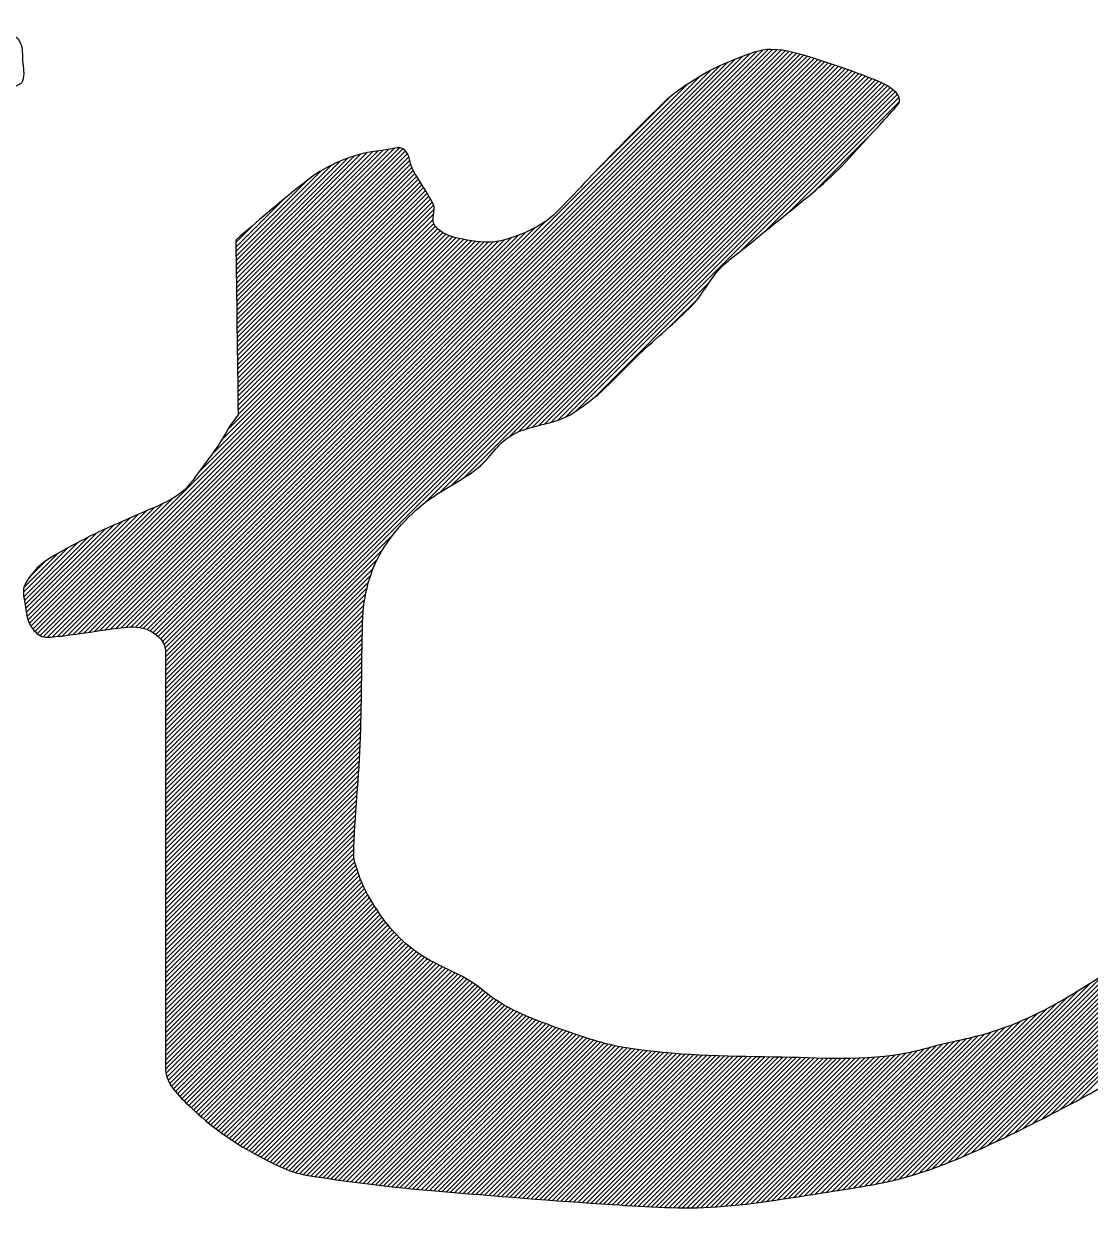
# Model space of a CAD drawing. Header units: inches. Extents: x 21 to 120937, y -15239 to 12027.
# Drawn here: x 41209.06302 to 41209.10395, y 12005.28633 to 12005.33183 of the extents above; entities that cross this region are included whole.
import ezdxf

# ---------------------------------------------------------------- set-up
doc = ezdxf.new("R2010")
doc.units = ezdxf.units.IN
doc.header["$MEASUREMENT"] = 0
doc.layers.add('ONDOCS', color=7, linetype='Continuous', lineweight=0)

# ---------------------------------------------------------------- blocks, each defined once
blk = doc.blocks.new('240A1')
at = {"layer": 'ONDOCS', "color": 7, "linetype": 'Continuous', "lineweight": -3, "ltscale": 100}
for p, q in [((1046106.3477, 286300.3523), (1046106.9256, 286300.9301)), ((1046106.3488, 286300.3489), (1046106.9313, 286300.9314)), ((1046106.3491, 286300.3403), (1046106.941, 286300.9322)), ((1046106.3491, 286300.3447), (1046106.9365, 286300.9321)), ((1046106.3491, 286300.3358), (1046106.9453, 286300.932)), ((1046106.3491, 286300.3313), (1046106.9493, 286300.9315)), ((1046106.3491, 286300.3269), (1046106.9532, 286300.9309)), ((1046106.3491, 286300.3224), (1046106.9569, 286300.9302)), ((1046106.3396, 286300.3621), (1046106.8971, 286300.9195)), ((1046106.3421, 286300.36), (1046106.9046, 286300.9226)), ((1046106.3442, 286300.3577), (1046106.912, 286300.9255)), ((1046106.3462, 286300.3552), (1046106.9191, 286300.9281)), ((1046106.3491, 286300.3179), (1046106.9606, 286300.9294)), ((1046106.3491, 286300.3135), (1046106.9642, 286300.9285)), ((1046106.3491, 286300.309), (1046106.9677, 286300.9275)), ((1046106.3491, 286300.3045), (1046106.9712, 286300.9266)), ((1046106.3491, 286300.3001), (1046106.9746, 286300.9255)), ((1046106.3491, 286300.2956), (1046106.978, 286300.9245)), ((1046106.3491, 286300.2911), (1046106.9814, 286300.9234)), ((1046106.3491, 286300.2866), (1046106.9849, 286300.9224)), ((1046106.3491, 286300.2822), (1046106.9883, 286300.9213)), ((1046106.3491, 286300.2777), (1046106.9917, 286300.9202)), ((1046106.3491, 286300.2732), (1046106.995, 286300.9191)), ((1046106.3491, 286300.2688), (1046106.9984, 286300.918)), ((1046106.3341, 286300.3655), (1046106.8804, 286300.9118)), ((1046106.337, 286300.3639), (1046106.8891, 286300.916)), ((1046106.3491, 286300.2643), (1046107.0017, 286300.9169)), ((1046106.3491, 286300.2598), (1046107.0051, 286300.9158)), ((1046106.3491, 286300.2554), (1046107.0084, 286300.9146)), ((1046106.3491, 286300.2509), (1046107.0117, 286300.9134)), ((1046106.3491, 286300.2464), (1046107.015, 286300.9123)), ((1046106.3491, 286300.242), (1046107.0182, 286300.9111)), ((1046106.602, 286300.4903), (1046107.0215, 286300.9099)), ((1046106.6165, 286300.5004), (1046107.0247, 286300.9086)), ((1046106.6278, 286300.5073), (1046107.028, 286300.9074)), ((1046106.3277, 286300.368), (1046106.858, 286300.8983)), ((1046106.3311, 286300.3669), (1046106.87, 286300.9059)), ((1046106.6392, 286300.5141), (1046107.0312, 286300.9062)), ((1046106.6842, 286300.5547), (1046107.0344, 286300.9049)), ((1046106.6936, 286300.5597), (1046107.0376, 286300.9037)), ((1046106.7007, 286300.5623), (1046107.0408, 286300.9024)), ((1046106.707, 286300.5641), (1046107.044, 286300.9011)), ((1046106.7131, 286300.5657), (1046107.0471, 286300.8997)), ((1046106.719, 286300.5672), (1046107.0501, 286300.8982)), ((1046106.7251, 286300.5688), (1046107.0529, 286300.8966)), ((1046106.7315, 286300.5707), (1046107.0556, 286300.8948)), ((1046106.7389, 286300.5736), (1046107.0582, 286300.8929)), ((1046106.7496, 286300.5799), (1046107.0606, 286300.8909)), ((1046106.7648, 286300.8096), (1046106.8411, 286300.8859)), ((1046106.9108, 286300.7366), (1046107.0628, 286300.8886)), ((1046106.933, 286300.7543), (1046107.0642, 286300.8856)), ((1046106.9561, 286300.7729), (1046107.0646, 286300.8815)), ((1046106.9814, 286300.7938), (1046107.0345, 286300.8469)), ((1046106.4181, 286300.7132), (1046106.5334, 286300.8285)), ((1046106.4181, 286300.7176), (1046106.5265, 286300.826)), ((1046106.4182, 286300.7043), (1046106.5454, 286300.8315)), ((1046106.4182, 286300.7088), (1046106.5397, 286300.8303)), ((1046106.4183, 286300.6999), (1046106.5508, 286300.8325)), ((1046106.4184, 286300.6911), (1046106.5612, 286300.8339)), ((1046106.4184, 286300.6955), (1046106.5561, 286300.8332)), ((1046106.4185, 286300.6823), (1046106.5719, 286300.8357)), ((1046106.4185, 286300.6867), (1046106.5664, 286300.8346)), ((1046106.4186, 286300.6779), (1046106.5771, 286300.8364)), ((1046106.4186, 286300.6735), (1046106.5806, 286300.8354)), ((1046106.4187, 286300.669), (1046106.583, 286300.8334)), ((1046106.4188, 286300.6646), (1046106.5849, 286300.8308)), ((1046106.4188, 286300.6602), (1046106.5863, 286300.8277)), ((1046106.4179, 286300.7308), (1046106.5012, 286300.8142)), ((1046106.418, 286300.722), (1046106.5191, 286300.8231)), ((1046106.418, 286300.7264), (1046106.5109, 286300.8193)), ((1046106.4189, 286300.6558), (1046106.5873, 286300.8243)), ((1046106.4189, 286300.6514), (1046106.5882, 286300.8207)), ((1046106.419, 286300.647), (1046106.5892, 286300.8172)), ((1046106.419, 286300.6426), (1046106.5907, 286300.8142)), ((1046106.4178, 286300.7352), (1046106.4874, 286300.8048)), ((1046106.4191, 286300.6382), (1046106.5923, 286300.8113)), ((1046106.4192, 286300.6338), (1046106.5939, 286300.8085)), ((1046106.4192, 286300.6293), (1046106.5956, 286300.8057)), ((1046106.4193, 286300.6249), (1046106.5973, 286300.803)), ((1046106.4193, 286300.6205), (1046106.599, 286300.8002)), ((1046106.4194, 286300.6161), (1046106.6008, 286300.7975)), ((1046106.4195, 286300.6117), (1046106.6025, 286300.7947)), ((1046106.4195, 286300.6073), (1046106.6042, 286300.792)), ((1046106.4178, 286300.7396), (1046106.4639, 286300.7857)), ((1046106.4196, 286300.6029), (1046106.6059, 286300.7892)), ((1046106.4196, 286300.5985), (1046106.6076, 286300.7864)), ((1046106.4197, 286300.5941), (1046106.6092, 286300.7835)), ((1046106.4197, 286300.5896), (1046106.6107, 286300.7806)), ((1046106.4198, 286300.5852), (1046106.6111, 286300.7766)), ((1046106.4199, 286300.5808), (1046106.6105, 286300.7715)), ((1046106.3199, 286300.3692), (1046106.7087, 286300.7579)), ((1046106.324, 286300.3687), (1046106.7203, 286300.765)), ((1046106.394, 286300.5371), (1046106.6145, 286300.7576)), ((1046106.4038, 286300.5514), (1046106.6122, 286300.7598)), ((1046106.4102, 286300.5622), (1046106.6106, 286300.7626)), ((1046106.4177, 286300.744), (1046106.4343, 286300.7606)), ((1046106.4199, 286300.5764), (1046106.61, 286300.7665)), ((1046106.2268, 286300.3609), (1046106.6196, 286300.7537)), ((1046106.23, 286300.3597), (1046106.6225, 286300.7521)), ((1046106.2341, 286300.3593), (1046106.6255, 286300.7508)), ((1046106.2389, 286300.3596), (1046106.6288, 286300.7496)), ((1046106.2438, 286300.3601), (1046106.6323, 286300.7486)), ((1046106.2488, 286300.3606), (1046106.6359, 286300.7478)), ((1046106.2539, 286300.3612), (1046106.6397, 286300.747)), ((1046106.259, 286300.3619), (1046106.6435, 286300.7464)), ((1046106.2642, 286300.3626), (1046106.6473, 286300.7457)), ((1046106.2694, 286300.3634), (1046106.6513, 286300.7452)), ((1046106.2747, 286300.3641), (1046106.6553, 286300.7447)), ((1046106.2904, 286300.3664), (1046106.6685, 286300.7446)), ((1046106.2956, 286300.3672), (1046106.6736, 286300.7452)), ((1046106.3008, 286300.3679), (1046106.6795, 286300.7466)), ((1046106.3059, 286300.3686), (1046106.686, 286300.7486)), ((1046106.3109, 286300.369), (1046106.6928, 286300.751)), ((1046106.3156, 286300.3693), (1046106.7002, 286300.7539)), ((1046106.3815, 286300.5201), (1046106.6169, 286300.7555)), ((1046106.2799, 286300.3649), (1046106.6595, 286300.7445)), ((1046106.2851, 286300.3657), (1046106.6638, 286300.7444)), ((1046106.7666, 286300.5924), (1046106.8789, 286300.7047)), ((1046106.8413, 286300.6627), (1046106.8689, 286300.6902)), ((1046106.6537, 286300.5242), (1046106.6638, 286300.5343)), ((1046106.2241, 286300.3627), (1046106.3557, 286300.4943)), ((1046106.2164, 286300.3729), (1046106.3224, 286300.4789)), ((1046106.218, 286300.37), (1046106.3305, 286300.4825)), ((1046106.2198, 286300.3673), (1046106.3383, 286300.4858)), ((1046106.2218, 286300.3649), (1046106.3464, 286300.4895)), ((1046106.2134, 286300.3834), (1046106.2984, 286300.4683)), ((1046106.2142, 286300.3796), (1046106.3064, 286300.4718)), ((1046106.2152, 286300.3762), (1046106.3143, 286300.4753)), ((1046106.2115, 286300.3949), (1046106.2733, 286300.4566)), ((1046106.2122, 286300.3911), (1046106.282, 286300.4608)), ((1046106.2128, 286300.3872), (1046106.2903, 286300.4647)), ((1046106.3491, 286300.2375), (1046106.572, 286300.4604)), ((1046106.2105, 286300.4028), (1046106.2543, 286300.4466)), ((1046106.2109, 286300.3987), (1046106.2641, 286300.4518)), ((1046106.3491, 286300.233), (1046106.5613, 286300.4452)), ((1046106.2111, 286300.4078), (1046106.2442, 286300.4409)), ((1046106.216, 286300.4172), (1046106.2324, 286300.4336)), ((1046106.3491, 286300.2286), (1046106.5555, 286300.435)), ((1046106.3491, 286300.2241), (1046106.5518, 286300.4267)), ((1046106.3491, 286300.2196), (1046106.5491, 286300.4196)), ((1046106.3491, 286300.2151), (1046106.5471, 286300.4131)), ((1046106.3491, 286300.2107), (1046106.5455, 286300.4071)), ((1046106.3491, 286300.2062), (1046106.5442, 286300.4013)), ((1046107.1345, 286299.8565), (1046107.6827, 286300.4047)), ((1046107.1426, 286299.8601), (1046107.6841, 286300.4016)), ((1046107.1508, 286299.8639), (1046107.6854, 286300.3984)), ((1046106.3491, 286300.2017), (1046106.5432, 286300.3959)), ((1046106.3491, 286300.1973), (1046106.5425, 286300.3906)), ((1046107.1592, 286299.8678), (1046107.6867, 286300.3952)), ((1046107.1677, 286299.8718), (1046107.688, 286300.3921)), ((1046107.1763, 286299.876), (1046107.6892, 286300.3889)), ((1046106.3491, 286300.1928), (1046106.542, 286300.3856)), ((1046106.3491, 286300.1883), (1046106.5416, 286300.3808)), ((1046106.3491, 286300.1839), (1046106.5415, 286300.3762)), ((1046107.1851, 286299.8803), (1046107.6904, 286300.3856)), ((1046107.194, 286299.8847), (1046107.6913, 286300.382)), ((1046107.2031, 286299.8893), (1046107.6918, 286300.378)), ((1046106.3491, 286300.1794), (1046106.5413, 286300.3716)), ((1046106.3491, 286300.1749), (1046106.5412, 286300.367)), ((1046107.2123, 286299.8941), (1046107.692, 286300.3738)), ((1046107.2217, 286299.899), (1046107.692, 286300.3693)), ((1046107.2312, 286299.9041), (1046107.6918, 286300.3647)), ((1046106.3491, 286300.1705), (1046106.5411, 286300.3624)), ((1046106.3491, 286300.166), (1046106.541, 286300.3578)), ((1046106.3491, 286300.1615), (1046106.5409, 286300.3533)), ((1046107.2409, 286299.9093), (1046107.6918, 286300.3601)), ((1046106.3491, 286300.1571), (1046106.5408, 286300.3487)), ((1046106.3491, 286300.1526), (1046106.5407, 286300.3442)), ((1046106.3491, 286300.1481), (1046106.5407, 286300.3396)), ((1046106.3491, 286300.1436), (1046106.5406, 286300.3351)), ((1046106.3491, 286300.1392), (1046106.5405, 286300.3306)), ((1046106.3491, 286300.1347), (1046106.5405, 286300.3261)), ((1046106.3491, 286300.1302), (1046106.5404, 286300.3215)), ((1046106.3491, 286300.1258), (1046106.5404, 286300.317)), ((1046106.3491, 286300.1213), (1046106.5403, 286300.3125)), ((1046106.3491, 286300.1168), (1046106.5403, 286300.308)), ((1046106.3491, 286300.1124), (1046106.5402, 286300.3035)), ((1046106.3491, 286300.1079), (1046106.5402, 286300.2989)), ((1046106.3491, 286300.1034), (1046106.5401, 286300.2944)), ((1046106.3491, 286300.099), (1046106.54, 286300.2899)), ((1046106.3491, 286300.0945), (1046106.54, 286300.2853)), ((1046106.3491, 286300.09), (1046106.5399, 286300.2808)), ((1046106.3491, 286300.0855), (1046106.5398, 286300.2762)), ((1046106.3491, 286300.0811), (1046106.5396, 286300.2716)), ((1046106.3491, 286300.0766), (1046106.5395, 286300.267)), ((1046106.3491, 286300.0721), (1046106.5394, 286300.2624)), ((1046106.3491, 286300.0677), (1046106.5392, 286300.2577)), ((1046106.3491, 286300.0632), (1046106.539, 286300.2531)), ((1046106.3491, 286300.0587), (1046106.5388, 286300.2484)), ((1046106.3491, 286300.0543), (1046106.5385, 286300.2436)), ((1046106.3491, 286300.0498), (1046106.5382, 286300.2389)), ((1046106.3491, 286300.0453), (1046106.5379, 286300.2341)), ((1046106.3491, 286300.0409), (1046106.5376, 286300.2293)), ((1046106.3491, 286300.0364), (1046106.5373, 286300.2245)), ((1046106.3491, 286300.0319), (1046106.5369, 286300.2197)), ((1046106.3491, 286300.0275), (1046106.5366, 286300.2149)), ((1046106.3491, 286300.023), (1046106.5362, 286300.2101)), ((1046106.3491, 286300.0185), (1046106.5358, 286300.2052)), ((1046106.3491, 286300.014), (1046106.5355, 286300.2004)), ((1046106.3491, 286300.0096), (1046106.5351, 286300.1956)), ((1046106.3491, 286300.0051), (1046106.5348, 286300.1908)), ((1046106.3491, 286300.0006), (1046106.5345, 286300.186)), ((1046106.3491, 286299.9962), (1046106.5342, 286300.1812)), ((1046106.3491, 286299.9917), (1046106.5339, 286300.1765)), ((1046106.3491, 286299.9872), (1046106.5336, 286300.1717)), ((1046106.3491, 286299.9828), (1046106.5334, 286300.167)), ((1046106.3491, 286299.9783), (1046106.5332, 286300.1623)), ((1046106.3491, 286299.9738), (1046106.533, 286300.1577)), ((1046106.3491, 286299.9694), (1046106.5329, 286300.1531)), ((1046106.3491, 286299.9649), (1046106.5328, 286300.1485)), ((1046106.3491, 286299.9604), (1046106.5329, 286300.1442)), ((1046106.3491, 286299.956), (1046106.5336, 286300.1404)), ((1046106.3491, 286299.9515), (1046106.5346, 286300.137)), ((1046106.3491, 286299.947), (1046106.5357, 286300.1335)), ((1046107.1266, 286299.8531), (1046107.4091, 286300.1355)), ((1046106.3491, 286299.9425), (1046106.5368, 286300.1302)), ((1046106.3491, 286299.9381), (1046106.5379, 286300.1269)), ((1046106.3496, 286299.9341), (1046106.5392, 286300.1236)), ((1046106.3505, 286299.9305), (1046106.5404, 286300.1205)), ((1046106.3518, 286299.9273), (1046106.5418, 286300.1173)), ((1046106.3533, 286299.9244), (1046106.5432, 286300.1143)), ((1046106.355, 286299.9216), (1046106.5447, 286300.1113)), ((1046107.1189, 286299.8498), (1046107.387, 286300.1179)), ((1046106.3568, 286299.919), (1046106.5463, 286300.1084)), ((1046106.3588, 286299.9165), (1046106.5479, 286300.1055)), ((1046106.3609, 286299.9141), (1046106.5495, 286300.1027)), ((1046106.363, 286299.9117), (1046106.5512, 286300.0999)), ((1046107.1114, 286299.8468), (1046107.3685, 286300.1039)), ((1046106.3652, 286299.9094), (1046106.5529, 286300.0972)), ((1046106.3674, 286299.9072), (1046106.5547, 286300.0945)), ((1046106.3697, 286299.905), (1046106.5565, 286300.0918)), ((1046106.372, 286299.9028), (1046106.5583, 286300.0891)), ((1046106.3743, 286299.9006), (1046106.5601, 286300.0865)), ((1046107.1041, 286299.844), (1046107.3517, 286300.0915)), ((1046106.3766, 286299.8985), (1046106.562, 286300.0839)), ((1046106.3789, 286299.8963), (1046106.564, 286300.0814)), ((1046106.3812, 286299.8942), (1046106.5659, 286300.0789)), ((1046106.3836, 286299.8921), (1046106.568, 286300.0765)), ((1046107.097, 286299.8414), (1046107.3356, 286300.0799)), ((1046106.386, 286299.89), (1046106.57, 286300.0741)), ((1046106.3884, 286299.888), (1046106.5721, 286300.0717)), ((1046106.3909, 286299.886), (1046106.5743, 286300.0694)), ((1046106.3933, 286299.884), (1046106.5765, 286300.0671)), ((1046106.3958, 286299.882), (1046106.5788, 286300.0649)), ((1046106.3984, 286299.8801), (1046106.5811, 286300.0628)), ((1046107.0902, 286299.839), (1046107.3199, 286300.0686)), ((1046106.4009, 286299.8781), (1046106.5834, 286300.0606)), ((1046106.4035, 286299.8762), (1046106.5858, 286300.0586)), ((1046106.4061, 286299.8744), (1046106.5883, 286300.0566)), ((1046106.4087, 286299.8725), (1046106.5908, 286300.0546)), ((1046106.4114, 286299.8707), (1046106.5934, 286300.0527)), ((1046107.0835, 286299.8367), (1046107.3046, 286300.0578)), ((1046106.4141, 286299.8689), (1046106.596, 286300.0509)), ((1046106.4168, 286299.8672), (1046106.5987, 286300.0491)), ((1046106.4195, 286299.8654), (1046106.6015, 286300.0474)), ((1046106.4223, 286299.8637), (1046106.6043, 286300.0458)), ((1046106.4251, 286299.8621), (1046106.6072, 286300.0442)), ((1046106.4279, 286299.8604), (1046106.6101, 286300.0426)), ((1046106.4307, 286299.8588), (1046106.6131, 286300.0411)), ((1046106.4336, 286299.8572), (1046106.616, 286300.0396)), ((1046107.077, 286299.8347), (1046107.2899, 286300.0477)), ((1046106.4365, 286299.8556), (1046106.619, 286300.0382)), ((1046106.4394, 286299.854), (1046106.6221, 286300.0367)), ((1046106.4423, 286299.8525), (1046106.6251, 286300.0353)), ((1046106.4452, 286299.8509), (1046106.6281, 286300.0338)), ((1046106.4481, 286299.8494), (1046106.6311, 286300.0323)), ((1046106.4511, 286299.8479), (1046106.6341, 286300.0308)), ((1046106.4541, 286299.8464), (1046106.637, 286300.0293)), ((1046107.0646, 286299.8313), (1046107.263, 286300.0296)), ((1046107.0707, 286299.8329), (1046107.2761, 286300.0383)), ((1046106.4571, 286299.8449), (1046106.6399, 286300.0277)), ((1046106.4601, 286299.8435), (1046106.6428, 286300.0261)), ((1046106.4632, 286299.8421), (1046106.6456, 286300.0245)), ((1046106.4664, 286299.8408), (1046106.6483, 286300.0227)), ((1046106.4696, 286299.8396), (1046106.651, 286300.0209)), ((1046106.4729, 286299.8384), (1046106.6536, 286300.0191)), ((1046106.4763, 286299.8374), (1046106.6561, 286300.0171)), ((1046107.0587, 286299.8298), (1046107.2506, 286300.0217)), ((1046106.4799, 286299.8364), (1046106.6586, 286300.0152)), ((1046106.4835, 286299.8356), (1046106.6611, 286300.0132)), ((1046106.4873, 286299.8349), (1046106.6637, 286300.0113)), ((1046106.4911, 286299.8343), (1046106.6662, 286300.0093)), ((1046106.4949, 286299.8336), (1046106.6688, 286300.0074)), ((1046106.4988, 286299.833), (1046106.6714, 286300.0056)), ((1046107.0473, 286299.8273), (1046107.2279, 286300.0079)), ((1046107.0529, 286299.8285), (1046107.2389, 286300.0145)), ((1046106.5027, 286299.8324), (1046106.674, 286300.0038)), ((1046106.5065, 286299.8318), (1046106.6768, 286300.0021)), ((1046106.5104, 286299.8312), (1046106.6796, 286300.0004)), ((1046106.5143, 286299.8306), (1046106.6825, 286299.9989)), ((1046106.5182, 286299.8301), (1046106.6855, 286299.9973)), ((1046106.5221, 286299.8295), (1046106.6885, 286299.9959)), ((1046106.526, 286299.829), (1046106.6915, 286299.9944)), ((1046107.0362, 286299.8252), (1046107.2079, 286299.9969)), ((1046107.0417, 286299.8262), (1046107.2175, 286300.002)), ((1046106.53, 286299.8284), (1046106.6945, 286299.993)), ((1046106.5339, 286299.8279), (1046106.6976, 286299.9916)), ((1046106.5379, 286299.8274), (1046106.7007, 286299.9902)), ((1046106.5418, 286299.8269), (1046106.7038, 286299.9889)), ((1046106.5458, 286299.8264), (1046106.707, 286299.9876)), ((1046106.5498, 286299.8259), (1046106.7102, 286299.9863)), ((1046106.5538, 286299.8255), (1046106.7134, 286299.985)), ((1046106.5578, 286299.825), (1046106.7166, 286299.9838)), ((1046106.5618, 286299.8245), (1046106.7198, 286299.9825)), ((1046107.02, 286299.8225), (1046107.1823, 286299.9848)), ((1046107.0254, 286299.8233), (1046107.1904, 286299.9883)), ((1046107.0308, 286299.8242), (1046107.1988, 286299.9923)), ((1046106.5658, 286299.8241), (1046106.7231, 286299.9813)), ((1046106.5699, 286299.8236), (1046106.7264, 286299.9801)), ((1046106.5739, 286299.8232), (1046106.7297, 286299.979)), ((1046106.578, 286299.8228), (1046106.7329, 286299.9778)), ((1046106.582, 286299.8224), (1046106.7362, 286299.9766)), ((1046106.5861, 286299.822), (1046106.7396, 286299.9755)), ((1046106.5902, 286299.8216), (1046106.7429, 286299.9743)), ((1046106.5942, 286299.8212), (1046106.7462, 286299.9731)), ((1046106.5983, 286299.8208), (1046106.7495, 286299.972)), ((1046106.6024, 286299.8204), (1046106.7528, 286299.9709)), ((1046106.9883, 286299.8175), (1046107.1414, 286299.9707)), ((1046106.9936, 286299.8183), (1046107.1476, 286299.9723)), ((1046106.9989, 286299.8191), (1046107.1539, 286299.9742)), ((1046107.0041, 286299.82), (1046107.1606, 286299.9764)), ((1046107.0094, 286299.8208), (1046107.1675, 286299.9789)), ((1046107.0147, 286299.8216), (1046107.1747, 286299.9816)), ((1046106.6065, 286299.8201), (1046106.7562, 286299.9697)), ((1046106.6106, 286299.8197), (1046106.7595, 286299.9686)), ((1046106.6148, 286299.8194), (1046106.7629, 286299.9675)), ((1046106.6189, 286299.819), (1046106.7663, 286299.9665)), ((1046106.623, 286299.8187), (1046106.7698, 286299.9655)), ((1046106.6271, 286299.8183), (1046106.7733, 286299.9645)), ((1046106.6312, 286299.818), (1046106.7768, 286299.9635)), ((1046106.6354, 286299.8176), (1046106.7803, 286299.9626)), ((1046106.6395, 286299.8173), (1046106.7839, 286299.9617)), ((1046106.6436, 286299.8169), (1046106.7876, 286299.9609)), ((1046106.6477, 286299.8166), (1046106.7913, 286299.9602)), ((1046106.6519, 286299.8163), (1046106.7951, 286299.9594)), ((1046106.656, 286299.8159), (1046106.7989, 286299.9588)), ((1046106.9459, 286299.8109), (1046107.0943, 286299.9593)), ((1046106.9512, 286299.8117), (1046107.1004, 286299.9609)), ((1046106.9564, 286299.8125), (1046107.1064, 286299.9625)), ((1046106.9617, 286299.8133), (1046107.1123, 286299.9639)), ((1046106.967, 286299.8141), (1046107.1181, 286299.9652)), ((1046106.9723, 286299.815), (1046107.1239, 286299.9665)), ((1046106.9776, 286299.8158), (1046107.1297, 286299.9678)), ((1046106.9829, 286299.8166), (1046107.1355, 286299.9692)), ((1046106.6601, 286299.8156), (1046106.8028, 286299.9582)), ((1046106.6643, 286299.8152), (1046106.8067, 286299.9577)), ((1046106.6684, 286299.8149), (1046106.8106, 286299.9571)), ((1046106.6725, 286299.8146), (1046106.8145, 286299.9566)), ((1046106.6767, 286299.8142), (1046106.8185, 286299.9561)), ((1046106.6808, 286299.8139), (1046106.8225, 286299.9556)), ((1046106.6849, 286299.8136), (1046106.8266, 286299.9552)), ((1046106.6891, 286299.8132), (1046106.8306, 286299.9548)), ((1046106.6932, 286299.8129), (1046106.8347, 286299.9544)), ((1046106.6974, 286299.8126), (1046106.8388, 286299.954)), ((1046106.7015, 286299.8123), (1046106.8429, 286299.9537)), ((1046106.7057, 286299.812), (1046106.847, 286299.9533)), ((1046106.7098, 286299.8116), (1046106.8512, 286299.953)), ((1046106.714, 286299.8113), (1046106.8554, 286299.9527)), ((1046106.7181, 286299.811), (1046106.8596, 286299.9525)), ((1046106.7223, 286299.8107), (1046106.8638, 286299.9522)), ((1046106.7264, 286299.8104), (1046106.8681, 286299.952)), ((1046106.7306, 286299.8101), (1046106.8723, 286299.9518)), ((1046106.7347, 286299.8098), (1046106.8766, 286299.9516)), ((1046106.7389, 286299.8095), (1046106.8809, 286299.9514)), ((1046106.7431, 286299.8092), (1046106.8852, 286299.9513)), ((1046106.7472, 286299.8089), (1046106.8895, 286299.9511)), ((1046106.7514, 286299.8086), (1046106.8938, 286299.951)), ((1046106.7556, 286299.8083), (1046106.8982, 286299.9509)), ((1046106.7598, 286299.808), (1046106.9025, 286299.9508)), ((1046106.764, 286299.8077), (1046106.9069, 286299.9507)), ((1046106.7681, 286299.8074), (1046106.9113, 286299.9506)), ((1046106.7723, 286299.8071), (1046106.9157, 286299.9505)), ((1046106.7765, 286299.8069), (1046106.9201, 286299.9504)), ((1046106.7807, 286299.8066), (1046106.9245, 286299.9503)), ((1046106.7849, 286299.8063), (1046106.9289, 286299.9503)), ((1046106.7891, 286299.806), (1046106.9333, 286299.9502)), ((1046106.7933, 286299.8058), (1046106.9377, 286299.9501)), ((1046106.7975, 286299.8055), (1046106.9421, 286299.9501)), ((1046106.8017, 286299.8052), (1046106.9465, 286299.95)), ((1046106.8059, 286299.805), (1046106.9509, 286299.9499)), ((1046106.8101, 286299.8047), (1046106.9552, 286299.9498)), ((1046106.8144, 286299.8045), (1046106.9596, 286299.9497)), ((1046106.8186, 286299.8042), (1046106.9639, 286299.9496)), ((1046106.8229, 286299.804), (1046106.9683, 286299.9494)), ((1046106.8271, 286299.8038), (1046106.9726, 286299.9493)), ((1046106.8314, 286299.8037), (1046106.9769, 286299.9492)), ((1046106.8357, 286299.8035), (1046106.9813, 286299.949)), ((1046106.8401, 286299.8034), (1046106.9856, 286299.9489)), ((1046106.8444, 286299.8032), (1046106.99, 286299.9488)), ((1046106.8488, 286299.8032), (1046106.9944, 286299.9487)), ((1046106.8532, 286299.8031), (1046106.9988, 286299.9487)), ((1046106.8577, 286299.8031), (1046107.0032, 286299.9486)), ((1046106.8622, 286299.8031), (1046107.0076, 286299.9486)), ((1046106.8667, 286299.8032), (1046107.0121, 286299.9486)), ((1046106.8713, 286299.8033), (1046107.0166, 286299.9487)), ((1046106.876, 286299.8035), (1046107.0212, 286299.9488)), ((1046106.8806, 286299.8037), (1046107.0258, 286299.9489)), ((1046106.8854, 286299.804), (1046107.0305, 286299.9491)), ((1046106.8902, 286299.8044), (1046107.0352, 286299.9494)), ((1046106.8951, 286299.8048), (1046107.04, 286299.9497)), ((1046106.9, 286299.8052), (1046107.0449, 286299.9501)), ((1046106.9049, 286299.8057), (1046107.0499, 286299.9506)), ((1046106.9099, 286299.8062), (1046107.0549, 286299.9512)), ((1046106.915, 286299.8068), (1046107.0601, 286299.9519)), ((1046106.92, 286299.8074), (1046107.0654, 286299.9528)), ((1046106.9252, 286299.808), (1046107.0709, 286299.9537)), ((1046106.9303, 286299.8087), (1046107.0765, 286299.9549)), ((1046106.9355, 286299.8094), (1046107.0823, 286299.9563)), ((1046106.9407, 286299.8101), (1046107.0883, 286299.9577))]:
    blk.add_line(p, q, dxfattribs=at)
for points, knots in [([(1046106.0239, 286300.8924), (1046106.007, 286300.8651), (1046105.99, 286300.8378), (1046105.9731, 286300.8106), (1046105.952, 286300.7767), (1046105.929, 286300.7441), (1046105.9067, 286300.711), (1046105.8836, 286300.6768), (1046105.8604, 286300.6426), (1046105.8359, 286300.6093), (1046105.8151, 286300.5809), (1046105.7921, 286300.5544), (1046105.7696, 286300.5274), (1046105.7451, 286300.4981), (1046105.7202, 286300.4694), (1046105.6944, 286300.4412), (1046105.6848, 286300.4307), (1046105.674, 286300.4218), (1046105.6634, 286300.4124), (1046105.6474, 286300.3982), (1046105.631, 286300.3851), (1046105.6116, 286300.3754), (1046105.5977, 286300.3685), (1046105.5808, 286300.3764), (1046105.5661, 286300.3726), (1046105.5584, 286300.3706), (1046105.5501, 286300.3691), (1046105.5439, 286300.3637), (1046105.5367, 286300.3574), (1046105.5308, 286300.3503), (1046105.524, 286300.3438), (1046105.5154, 286300.3356), (1046105.506, 286300.3292), (1046105.4975, 286300.3195), (1046105.4921, 286300.3133), (1046105.4919, 286300.3049), (1046105.4909, 286300.2974), (1046105.49, 286300.2909), (1046105.4885, 286300.2837), (1046105.4931, 286300.2775), (1046105.5022, 286300.2652), (1046105.514, 286300.2613), (1046105.5263, 286300.2554), (1046105.5358, 286300.2508), (1046105.5447, 286300.2449), (1046105.555, 286300.2443), (1046105.5616, 286300.2439), (1046105.5683, 286300.2444), (1046105.5749, 286300.2443), (1046105.5941, 286300.2439), (1046105.6133, 286300.2414), (1046105.6324, 286300.2421), (1046105.6485, 286300.2427), (1046105.6633, 286300.2516), (1046105.6789, 286300.2554), (1046105.6882, 286300.2576), (1046105.6988, 286300.2548), (1046105.7076, 286300.2598), (1046105.7266, 286300.2704), (1046105.7343, 286300.2922), (1046105.7497, 286300.3062), (1046105.7619, 286300.3175), (1046105.7755, 286300.3276), (1046105.7873, 286300.3394), (1046105.8013, 286300.3534), (1046105.8134, 286300.369), (1046105.8271, 286300.3837), (1046105.8354, 286300.3925), (1046105.8445, 286300.4016), (1046105.8536, 286300.408), (1046105.8592, 286300.4118), (1046105.8696, 286300.4053), (1046105.8735, 286300.3991), (1046105.8787, 286300.391), (1046105.8839, 286300.3829), (1046105.889, 286300.3748), (1046105.8905, 286300.3424), (1046105.892, 286300.3099), (1046105.8934, 286300.2775), (1046105.8956, 286300.2289), (1046105.8956, 286300.1801), (1046105.8934, 286300.1315), (1046105.893, 286300.1205), (1046105.888, 286300.1103), (1046105.8824, 286300.1005), (1046105.8705, 286300.08), (1046105.8491, 286300.0675), (1046105.8381, 286300.0474), (1046105.8312, 286300.0348), (1046105.8271, 286300.0206), (1046105.8204, 286300.0076), (1046105.8128, 286299.9928), (1046105.8071, 286299.9761), (1046105.7939, 286299.9656), (1046105.7862, 286299.9595), (1046105.7776, 286299.9554), (1046105.7696, 286299.9501), (1046105.7598, 286299.9437), (1046105.7486, 286299.9397), (1046105.7408, 286299.9302), (1046105.734, 286299.9218), (1046105.7333, 286299.9112), (1046105.7298, 286299.9014), (1046105.7281, 286299.897), (1046105.7263, 286299.8926), (1046105.7253, 286299.8882), (1046105.7237, 286299.8807), (1046105.7321, 286299.8745), (1046105.7386, 286299.8683), (1046105.7491, 286299.8582), (1046105.7589, 286299.8485), (1046105.7718, 286299.8484), (1046105.7828, 286299.8482), (1046105.7939, 286299.8494), (1046105.805, 286299.8506), (1046105.8241, 286299.8526), (1046105.8433, 286299.8544), (1046105.8625, 286299.8572), (1046105.8801, 286299.8598), (1046105.8968, 286299.8654), (1046105.9133, 286299.8727), (1046105.9263, 286299.8784), (1046105.9389, 286299.885), (1046105.9487, 286299.8948), (1046105.9591, 286299.9051), (1046105.9694, 286299.9155), (1046105.9797, 286299.9258), (1046105.99, 286299.9361), (1046106.0003, 286299.9464), (1046106.0107, 286299.9567), (1046106.0214, 286299.9675), (1046106.0247, 286299.9839), (1046106.0284, 286299.9988), (1046106.0303, 286300.0068), (1046106.032, 286300.0149), (1046106.0328, 286300.0231), (1046106.0342, 286300.0386), (1046106.0354, 286300.0541), (1046106.035, 286300.0696), (1046106.0344, 286300.0917), (1046106.0313, 286300.1138), (1046106.0306, 286300.1359), (1046106.0298, 286300.1624), (1046106.032, 286300.189), (1046106.0306, 286300.2155), (1046106.029, 286300.2451), (1046106.0244, 286300.2745), (1046106.0217, 286300.304), (1046106.0186, 286300.3385), (1046106.0242, 286300.3736), (1046106.0173, 286300.408), (1046106.0153, 286300.4179), (1046106.0043, 286300.4236), (1046105.9996, 286300.4323), (1046105.9926, 286300.4453), (1046105.9873, 286300.4594), (1046105.9797, 286300.4721), (1046105.9683, 286300.4912), (1046105.9539, 286300.5083), (1046105.9421, 286300.5274), (1046105.9386, 286300.5331), (1046105.936, 286300.5391), (1046105.9333, 286300.5451), (1046105.9282, 286300.5561), (1046105.9247, 286300.5696), (1046105.9266, 286300.5805), (1046105.9276, 286300.5862), (1046105.9375, 286300.5883), (1046105.9399, 286300.5938), (1046105.9428, 286300.6006), (1046105.9424, 286300.6094), (1046105.9465, 286300.6159), (1046105.9523, 286300.6248), (1046105.9585, 286300.6335), (1046105.9642, 286300.6425), (1046105.9717, 286300.6542), (1046105.9791, 286300.666), (1046105.9863, 286300.6778), (1046105.994, 286300.6905), (1046105.9989, 286300.7047), (1046106.0062, 286300.7177), (1046106.0135, 286300.7306), (1046106.0215, 286300.7433), (1046106.0328, 286300.753), (1046106.0413, 286300.7603), (1046106.0507, 286300.7661), (1046106.0593, 286300.773), (1046106.0728, 286300.7837), (1046106.0855, 286300.7956), (1046106.0992, 286300.8061), (1046106.1086, 286300.8134), (1046106.1203, 286300.817), (1046106.1301, 286300.8238), (1046106.1444, 286300.8337), (1046106.1575, 286300.8449), (1046106.1699, 286300.857), (1046106.1816, 286300.8684), (1046106.1902, 286300.8828), (1046106.2009, 286300.8946), (1046106.2034, 286300.8973), (1046106.2085, 286300.8976), (1046106.2098, 286300.9012), (1046106.2121, 286300.9077), (1046106.2102, 286300.9145), (1046106.2098, 286300.9211), (1046106.2094, 286300.9271), (1046106.2101, 286300.933), (1046106.2076, 286300.9388), (1046106.2048, 286300.9451), (1046106.1982, 286300.9476), (1046106.1921, 286300.9499), (1046106.1833, 286300.9532), (1046106.1746, 286300.9556), (1046106.1655, 286300.9565), (1046106.1597, 286300.9571), (1046106.1537, 286300.9573), (1046106.1478, 286300.9565), (1046106.1321, 286300.9545), (1046106.1167, 286300.9507), (1046106.1014, 286300.9455), (1046106.0896, 286300.9415), (1046106.0775, 286300.9379), (1046106.0682, 286300.93), (1046106.0535, 286300.9174), (1046106.0387, 286300.9049), (1046106.024, 286300.8924)], [0, 0, 0, 0, 0.019736, 0.019736, 0.019736, 0.044237, 0.044237, 0.044237, 0.069623, 0.069623, 0.069623, 0.091202, 0.091202, 0.091202, 0.114641, 0.114641, 0.114641, 0.123296, 0.123296, 0.123296, 0.136326, 0.136326, 0.136326, 0.145676, 0.145676, 0.145676, 0.150555, 0.150555, 0.150555, 0.156321, 0.156321, 0.156321, 0.163695, 0.163695, 0.163695, 0.168425, 0.168425, 0.168425, 0.172527, 0.172527, 0.172527, 0.180694, 0.180694, 0.180694, 0.187004, 0.187004, 0.187004, 0.191081, 0.191081, 0.191081, 0.202869, 0.202869, 0.202869, 0.212763, 0.212763, 0.212763, 0.218721, 0.218721, 0.218721, 0.231551, 0.231551, 0.231551, 0.241821, 0.241821, 0.241821, 0.254011, 0.254011, 0.254011, 0.261386, 0.261386, 0.261386, 0.265847, 0.265847, 0.265847, 0.271754, 0.271754, 0.271754, 0.283693, 0.283693, 0.283693, 0.301584, 0.301584, 0.301584, 0.305614, 0.305614, 0.305614, 0.314082, 0.314082, 0.314082, 0.319422, 0.319422, 0.319422, 0.325513, 0.325513, 0.325513, 0.329047, 0.329047, 0.329047, 0.333333, 0.333333, 0.333333, 0.340369, 0.340369, 0.340369, 0.343563, 0.343563, 0.343563, 0.349027, 0.349027, 0.349027, 0.357862, 0.357862, 0.357862, 0.365456, 0.365456, 0.365456, 0.378675, 0.378675, 0.378675, 0.390819, 0.390819, 0.390819, 0.400349, 0.400349, 0.400349, 0.410349, 0.410349, 0.410349, 0.42035, 0.42035, 0.42035, 0.430763, 0.430763, 0.430763, 0.43641, 0.43641, 0.43641, 0.447029, 0.447029, 0.447029, 0.462216, 0.462216, 0.462216, 0.480399, 0.480399, 0.480399, 0.500704, 0.500704, 0.500704, 0.524465, 0.524465, 0.524465, 0.531336, 0.531336, 0.531336, 0.5415, 0.5415, 0.5415, 0.556771, 0.556771, 0.556771, 0.561289, 0.561289, 0.561289, 0.569511, 0.569511, 0.569511, 0.573797, 0.573797, 0.573797, 0.57907, 0.57907, 0.57907, 0.586355, 0.586355, 0.586355, 0.595885, 0.595885, 0.595885, 0.60605, 0.60605, 0.60605, 0.616152, 0.616152, 0.616152, 0.623729, 0.623729, 0.623729, 0.635564, 0.635564, 0.635564, 0.643708, 0.643708, 0.643708, 0.655543, 0.655543, 0.655543, 0.666667, 0.666667, 0.666667, 0.681106, 0.681106, 0.681106, 0.707098, 0.707098, 0.707098, 0.730381, 0.730381, 0.730381, 0.755224, 0.755224, 0.755224, 0.790946, 0.790946, 0.790946, 0.814049, 0.814049, 0.814049, 0.876391, 0.876391, 0.876391, 0.924195, 0.924195, 0.924195, 1, 1, 1, 1]), ([(1046106.4177, 286300.7464), (1046106.428, 286300.7553), (1046106.4383, 286300.7641), (1046106.4486, 286300.773), (1046106.461, 286300.7835), (1046106.4735, 286300.7937), (1046106.4862, 286300.8039), (1046106.5, 286300.8149), (1046106.5157, 286300.8225), (1046106.5327, 286300.8283), (1046106.5443, 286300.8322), (1046106.5563, 286300.8332), (1046106.5681, 286300.8349), (1046106.5724, 286300.8355), (1046106.5773, 286300.838), (1046106.5814, 286300.8349), (1046106.588, 286300.8298), (1046106.5868, 286300.8213), (1046106.5902, 286300.815), (1046106.5963, 286300.8038), (1046106.6041, 286300.793), (1046106.6101, 286300.7818), (1046106.6136, 286300.7754), (1046106.6065, 286300.7659), (1046106.6123, 286300.7597), (1046106.6211, 286300.7503), (1046106.6322, 286300.7483), (1046106.6433, 286300.7464), (1046106.655, 286300.7444), (1046106.6673, 286300.7431), (1046106.6787, 286300.7464), (1046106.6972, 286300.7518), (1046106.7159, 286300.7593), (1046106.7296, 286300.773), (1046106.7486, 286300.7919), (1046106.7662, 286300.8115), (1046106.7849, 286300.8305), (1046106.801, 286300.8468), (1046106.817, 286300.8631), (1046106.8335, 286300.8791), (1046106.8453, 286300.8906), (1046106.8591, 286300.8994), (1046106.8733, 286300.9079), (1046106.884, 286300.9142), (1046106.8948, 286300.9187), (1046106.9065, 286300.9234), (1046106.9175, 286300.9277), (1046106.9285, 286300.9322), (1046106.9397, 286300.9322), (1046106.9536, 286300.9322), (1046106.9678, 286300.9276), (1046106.9817, 286300.9234), (1046107.0031, 286300.9168), (1046107.0231, 286300.9096), (1046107.0437, 286300.9013), (1046107.0502, 286300.8986), (1046107.0559, 286300.8953), (1046107.0614, 286300.8902), (1046107.0643, 286300.8874), (1046107.0659, 286300.882), (1046107.0636, 286300.8791), (1046107.058, 286300.8724), (1046107.052, 286300.8657), (1046107.0459, 286300.8592), (1046107.0275, 286300.8399), (1046107.0107, 286300.8192), (1046106.9906, 286300.8017), (1046106.9704, 286300.7841), (1046106.9494, 286300.7677), (1046106.9286, 286300.7508), (1046106.9177, 286300.7419), (1046106.9064, 286300.7333), (1046106.8955, 286300.7243), (1046106.8809, 286300.7122), (1046106.8736, 286300.6931), (1046106.8601, 286300.6801), (1046106.8428, 286300.6634), (1046106.8242, 286300.648), (1046106.807, 286300.6314), (1046106.7972, 286300.622), (1046106.788, 286300.6121), (1046106.7782, 286300.6026), (1046106.7688, 286300.5935), (1046106.7581, 286300.5857), (1046106.7473, 286300.5783), (1046106.7284, 286300.5654), (1046106.7017, 286300.5671), (1046106.6831, 286300.554), (1046106.6712, 286300.5456), (1046106.6637, 286300.5317), (1046106.6521, 286300.523), (1046106.6361, 286300.5109), (1046106.6173, 286300.5025), (1046106.6013, 286300.4898), (1046106.5906, 286300.4814), (1046106.5812, 286300.472), (1046106.5725, 286300.4611), (1046106.5617, 286300.4475), (1046106.5532, 286300.4333), (1046106.5482, 286300.4168), (1046106.5444, 286300.4044), (1046106.542, 286300.392), (1046106.5415, 286300.3792), (1046106.5401, 286300.3402), (1046106.5406, 286300.301), (1046106.5393, 286300.262), (1046106.538, 286300.2236), (1046106.5333, 286300.1853), (1046106.5327, 286300.147), (1046106.5326, 286300.1432), (1046106.5338, 286300.1396), (1046106.5349, 286300.1359), (1046106.5382, 286300.125), (1046106.5423, 286300.1149), (1046106.5482, 286300.1049), (1046106.5604, 286300.084), (1046106.575, 286300.0656), (1046106.5946, 286300.0519), (1046106.6114, 286300.0401), (1046106.6309, 286300.0339), (1046106.6477, 286300.0231), (1046106.6583, 286300.0163), (1046106.6675, 286300.0072), (1046106.6787, 286300.001), (1046106.697, 286299.9908), (1046106.7164, 286299.9836), (1046106.7362, 286299.9767), (1046106.7566, 286299.9695), (1046106.7767, 286299.9623), (1046106.7981, 286299.959), (1046106.846, 286299.9514), (1046106.8939, 286299.9508), (1046106.9419, 286299.9501), (1046106.9861, 286299.9495), (1046107.0307, 286299.9453), (1046107.0746, 286299.9545), (1046107.0867, 286299.9571), (1046107.0982, 286299.9606), (1046107.11, 286299.9634), (1046107.1196, 286299.9657), (1046107.1292, 286299.9676), (1046107.1388, 286299.97), (1046107.1699, 286299.9777), (1046107.1993, 286299.9913), (1046107.2272, 286300.0076), (1046107.2644, 286300.0293), (1046107.2987, 286300.0535), (1046107.3334, 286300.0784), (1046107.3694, 286300.1043), (1046107.4046, 286300.1299), (1046107.4374, 286300.1602), (1046107.4569, 286300.1783), (1046107.4711, 286300.2001), (1046107.486, 286300.2222), (1046107.4913, 286300.23), (1046107.4962, 286300.2375), (1046107.4993, 286300.2465), (1046107.5076, 286300.2706), (1046107.5101, 286300.2949), (1046107.5104, 286300.3195), (1046107.5106, 286300.3453), (1046107.5103, 286300.3712), (1046107.5082, 286300.3969), (1046107.5056, 286300.428), (1046107.4988, 286300.4587), (1046107.4971, 286300.4898), (1046107.4968, 286300.495), (1046107.4968, 286300.5002), (1046107.4971, 286300.5053), (1046107.5008, 286300.5629), (1046107.5056, 286300.6204), (1046107.5104, 286300.6778), (1046107.511, 286300.6852), (1046107.5124, 286300.6926), (1046107.5126, 286300.7), (1046107.5134, 286300.7257), (1046107.5078, 286300.7516), (1046107.506, 286300.7774), (1046107.5048, 286300.7936), (1046107.5036, 286300.8099), (1046107.5037, 286300.826), (1046107.5038, 286300.8291), (1046107.5054, 286300.8319), (1046107.506, 286300.8349), (1046107.5099, 286300.855), (1046107.5008, 286300.8773), (1046107.5104, 286300.8968), (1046107.5152, 286300.9067), (1046107.5243, 286300.9119), (1046107.5325, 286300.9189), (1046107.5375, 286300.9232), (1046107.5425, 286300.9272), (1046107.548, 286300.93), (1046107.557, 286300.9347), (1046107.5697, 286300.9317), (1046107.5789, 286300.9256), (1046107.5845, 286300.9219), (1046107.5884, 286300.9178), (1046107.5922, 286300.9123), (1046107.5986, 286300.903), (1046107.6052, 286300.8941), (1046107.6055, 286300.8836), (1046107.606, 286300.8659), (1046107.6014, 286300.8482), (1046107.6011, 286300.8305), (1046107.6003, 286300.7855), (1046107.5984, 286300.7405), (1046107.6011, 286300.6955), (1046107.6028, 286300.6666), (1046107.6075, 286300.638), (1046107.6121, 286300.6093), (1046107.6175, 286300.5763), (1046107.6218, 286300.5432), (1046107.6342, 286300.5119), (1046107.6373, 286300.5042), (1046107.642, 286300.4974), (1046107.6453, 286300.4898), (1046107.6535, 286300.4714), (1046107.6616, 286300.453), (1046107.6696, 286300.4345), (1046107.6764, 286300.4191), (1046107.6831, 286300.4043), (1046107.6895, 286300.3881), (1046107.6929, 286300.3795), (1046107.6918, 286300.3704), (1046107.6918, 286300.3615), (1046107.6917, 286300.3549), (1046107.6915, 286300.3482), (1046107.6895, 286300.3416), (1046107.6818, 286300.3151), (1046107.6694, 286300.2914), (1046107.6519, 286300.2708), (1046107.6288, 286300.2435), (1046107.6053, 286300.2173), (1046107.5812, 286300.1912), (1046107.541, 286300.1479), (1046107.5011, 286300.1049), (1046107.4595, 286300.0629), (1046107.4285, 286300.0316), (1046107.3944, 286300.0037), (1046107.3578, 286299.9789), (1046107.3206, 286299.9537), (1046107.2821, 286299.9317), (1046107.2427, 286299.9103), (1046107.2093, 286299.8921), (1046107.1758, 286299.8751), (1046107.141, 286299.8594), (1046107.1123, 286299.8465), (1046107.0832, 286299.835), (1046107.0525, 286299.8285), (1046107.0356, 286299.8248), (1046107.0187, 286299.8222), (1046107.0016, 286299.8196), (1046106.9633, 286299.8137), (1046106.9252, 286299.8068), (1046106.8866, 286299.8041), (1046106.8528, 286299.8017), (1046106.8187, 286299.8042), (1046106.7849, 286299.8063), (1046106.7273, 286299.81), (1046106.6698, 286299.8147), (1046106.6123, 286299.8196), (1046106.5701, 286299.8232), (1046106.5282, 286299.828), (1046106.4862, 286299.8351), (1046106.4689, 286299.838), (1046106.4534, 286299.8465), (1046106.4376, 286299.855), (1046106.4138, 286299.8678), (1046106.3936, 286299.8822), (1046106.3734, 286299.9014), (1046106.362, 286299.9123), (1046106.3491, 286299.9241), (1046106.3491, 286299.939), (1046106.3491, 286299.9442), (1046106.3491, 286299.9494), (1046106.3491, 286299.9545), (1046106.3491, 286300.0843), (1046106.3491, 286300.2141), (1046106.3491, 286300.3438), (1046106.3491, 286300.3446), (1046106.3491, 286300.3453), (1046106.3491, 286300.346), (1046106.3491, 286300.3565), (1046106.3374, 286300.3658), (1046106.327, 286300.3682), (1046106.3189, 286300.37), (1046106.3107, 286300.3693), (1046106.3027, 286300.3682), (1046106.2872, 286300.3661), (1046106.2717, 286300.3636), (1046106.2562, 286300.3615), (1046106.2489, 286300.3605), (1046106.2414, 286300.3597), (1046106.2341, 286300.3593), (1046106.2292, 286300.359), (1046106.2245, 286300.3615), (1046106.2208, 286300.366), (1046106.2138, 286300.3744), (1046106.2136, 286300.3833), (1046106.212, 286300.3925), (1046106.211, 286300.3983), (1046106.2093, 286300.4046), (1046106.212, 286300.4102), (1046106.2181, 286300.423), (1046106.2288, 286300.4321), (1046106.2407, 286300.4389), (1046106.2561, 286300.4477), (1046106.2713, 286300.456), (1046106.2872, 286300.4633), (1046106.3004, 286300.4693), (1046106.3138, 286300.475), (1046106.327, 286300.481), (1046106.339, 286300.4864), (1046106.3515, 286300.4907), (1046106.3624, 286300.4986), (1046106.3728, 286300.5062), (1046106.3792, 286300.5173), (1046106.3867, 286300.5274), (1046106.3915, 286300.5337), (1046106.3962, 286300.5399), (1046106.4007, 286300.5464), (1046106.4058, 286300.554), (1046106.4097, 286300.5623), (1046106.4151, 286300.5696), (1046106.4167, 286300.5717), (1046106.4183, 286300.5739), (1046106.4199, 286300.5761), (1046106.4192, 286300.6328), (1046106.4184, 286300.6896), (1046106.4177, 286300.7464)], [0, 0, 0, 0, 0.006744, 0.006744, 0.006744, 0.014798, 0.014798, 0.014798, 0.023469, 0.023469, 0.023469, 0.029422, 0.029422, 0.029422, 0.031617, 0.031617, 0.031617, 0.035219, 0.035219, 0.035219, 0.041616, 0.041616, 0.041616, 0.045292, 0.045292, 0.045292, 0.050863, 0.050863, 0.050863, 0.056715, 0.056715, 0.056715, 0.066202, 0.066202, 0.066202, 0.079394, 0.079394, 0.079394, 0.090773, 0.090773, 0.090773, 0.098894, 0.098894, 0.098894, 0.104948, 0.104948, 0.104948, 0.110626, 0.110626, 0.110626, 0.117727, 0.117727, 0.117727, 0.128601, 0.128601, 0.128601, 0.132051, 0.132051, 0.132051, 0.133916, 0.133916, 0.133916, 0.13832, 0.13832, 0.13832, 0.151512, 0.151512, 0.151512, 0.164764, 0.164764, 0.164764, 0.17179, 0.17179, 0.17179, 0.181157, 0.181157, 0.181157, 0.193065, 0.193065, 0.193065, 0.199789, 0.199789, 0.199789, 0.2063, 0.2063, 0.2063, 0.217644, 0.217644, 0.217644, 0.224885, 0.224885, 0.224885, 0.234928, 0.234928, 0.234928, 0.241652, 0.241652, 0.241652, 0.25, 0.25, 0.25, 0.254398, 0.254398, 0.254398, 0.267904, 0.267904, 0.267904, 0.281175, 0.281175, 0.281175, 0.282475, 0.282475, 0.282475, 0.286355, 0.286355, 0.286355, 0.294481, 0.294481, 0.294481, 0.301435, 0.301435, 0.301435, 0.305818, 0.305818, 0.305818, 0.313011, 0.313011, 0.313011, 0.320431, 0.320431, 0.320431, 0.337023, 0.337023, 0.337023, 0.352319, 0.352319, 0.352319, 0.356521, 0.356521, 0.356521, 0.35992, 0.35992, 0.35992, 0.370994, 0.370994, 0.370994, 0.385692, 0.385692, 0.385692, 0.400933, 0.400933, 0.400933, 0.410005, 0.410005, 0.410005, 0.413198, 0.413198, 0.413198, 0.421702, 0.421702, 0.421702, 0.430623, 0.430623, 0.430623, 0.4414, 0.4414, 0.4414, 0.443183, 0.443183, 0.443183, 0.463115, 0.463115, 0.463115, 0.465676, 0.465676, 0.465676, 0.474626, 0.474626, 0.474626, 0.480237, 0.480237, 0.480237, 0.481288, 0.481288, 0.481288, 0.48844, 0.48844, 0.48844, 0.492043, 0.492043, 0.492043, 0.494235, 0.494235, 0.494235, 0.497838, 0.497838, 0.497838, 0.5, 0.5, 0.5, 0.502912, 0.502912, 0.502912, 0.507811, 0.507811, 0.507811, 0.520219, 0.520219, 0.520219, 0.528217, 0.528217, 0.528217, 0.537395, 0.537395, 0.537395, 0.539669, 0.539669, 0.539669, 0.545225, 0.545225, 0.545225, 0.549873, 0.549873, 0.549873, 0.552322, 0.552322, 0.552322, 0.554164, 0.554164, 0.554164, 0.561535, 0.561535, 0.561535, 0.571332, 0.571332, 0.571332, 0.587591, 0.587591, 0.587591, 0.599727, 0.599727, 0.599727, 0.612042, 0.612042, 0.612042, 0.622503, 0.622503, 0.622503, 0.631123, 0.631123, 0.631123, 0.635872, 0.635872, 0.635872, 0.646545, 0.646545, 0.646545, 0.655904, 0.655904, 0.655904, 0.671816, 0.671816, 0.671816, 0.683498, 0.683498, 0.683498, 0.688333, 0.688333, 0.688333, 0.695616, 0.695616, 0.695616, 0.699735, 0.699735, 0.699735, 0.701159, 0.701159, 0.701159, 0.736959, 0.736959, 0.736959, 0.737162, 0.737162, 0.737162, 0.740039, 0.740039, 0.740039, 0.742276, 0.742276, 0.742276, 0.746591, 0.746591, 0.746591, 0.748635, 0.748635, 0.748635, 0.75, 0.75, 0.75, 0.750994, 0.750994, 0.750994, 0.751622, 0.751622, 0.751622, 0.753067, 0.753067, 0.753067, 0.75493, 0.75493, 0.75493, 0.756477, 0.756477, 0.756477, 0.757883, 0.757883, 0.757883, 0.759221, 0.759221, 0.759221, 0.760058, 0.760058, 0.760058, 0.761027, 0.761027, 0.761027, 0.761314, 0.761314, 0.761314, 1, 1, 1, 1])]:
    blk.add_open_spline(points, degree=3, knots=knots, dxfattribs=at)

msp = doc.modelspace()

# ---------------------------------------------------------------- block references
at = {"xscale": 0.03937007874015748, "yscale": 0.03937007874015748, "zscale": 0.03937007874015748}
msp.add_blockref('240A1', (23.779123, 733.640595), dxfattribs=at)

doc.saveas('drawing.dxf')
